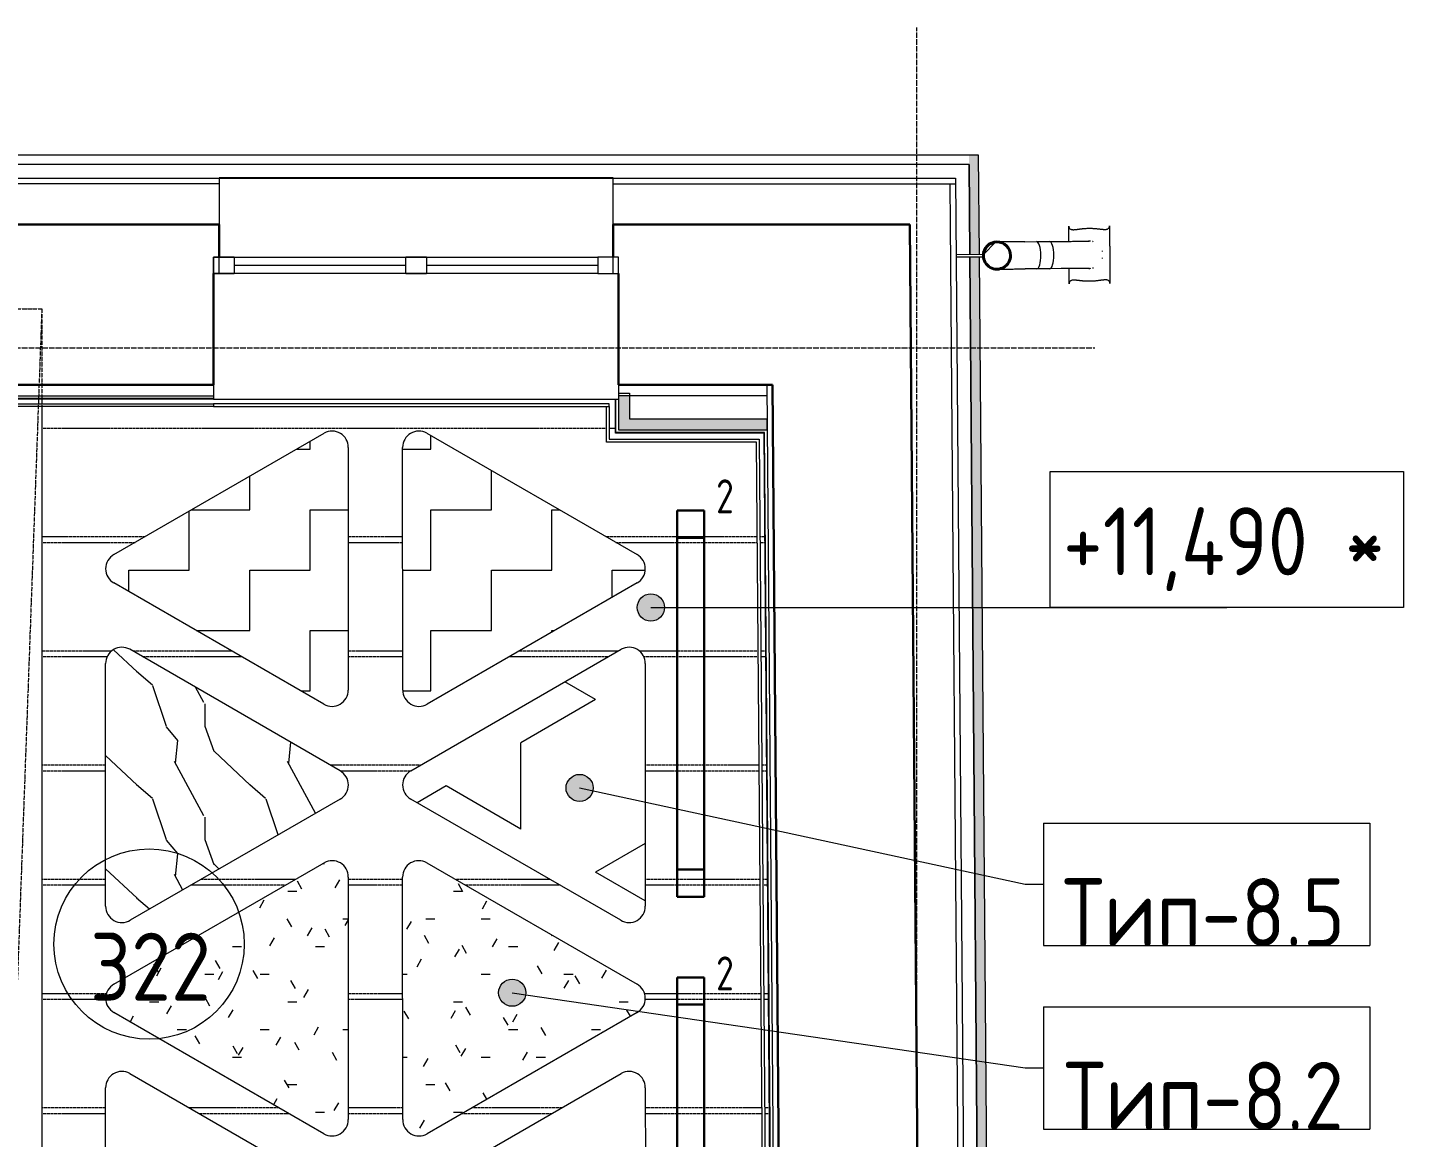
# Model space of a CAD drawing. Header units: millimetres. Extents: x -10438 to 68527, y -5058 to 44223.
# Drawn here: x 52078 to 57140, y 40141 to 44223 of the extents above; entities that cross this region are included whole.
import ezdxf

# ---------------------------------------------------------------- set-up
doc = ezdxf.new("R2010")
doc.units = ezdxf.units.MM
for name, pattern in [('ADSK_Линия сетки', [25, 20, -2.5, 0, -2.5]), ('ADSK_Штрих_ш3 п1_5', [4.5, 3, -1.5]), ('ADSK_Штрихпунктирная 2 точки_ш15 п1_5 п1_5 п1_5', [19.5, 15, -1.5, 0, -1.5, 0, -1.5])]:
    doc.linetypes.add(name, pattern=pattern)
for name, color, linetype, lineweight in [('_ Окна', 7, 'Continuous', 9), ('Аннотация', 7, 'Continuous', 20), ('Каркас', 7, 'Continuous', 18), ('Марки', 7, 'Continuous', 20), ('Марки помещений', 7, 'Continuous', 20), ('Обобщенные модели', 7, 'Continuous', 18), ('Окна', 7, 'Continuous', 9), ('Оси', 7, 'Continuous', 9), ('Отметки', 7, 'Continuous', 9), ('Потолки', 7, 'Continuous', 9), ('Потолки штриховка', 7, 'Continuous', 9), ('Стены внутренние', 7, 'Continuous', 18), ('Стены наружные', 7, 'Continuous', 18), ('Стены несущие', 7, 'Continuous', 30), ('Стены отделка', 7, 'Continuous', 30), ('Стены штриховка', 7, 'Continuous', 9), ('Стены штриховка поверхности', 7, 'Continuous', 18)]:
    doc.layers.add(name, color=color, linetype=linetype, lineweight=lineweight)
doc.layers.add('Линии', color=7, linetype='Continuous', lineweight=9, true_color=0x00a600)
doc.styles.add('GOST Common_1', font='GOST_Common.ttf', dxfattribs={"width": 0.9, "height": 250})
doc.styles.add('GOST Common_2', font='GOST_Common.ttf', dxfattribs={"width": 0.9, "height": 250})
doc.styles.add('GOST Common_4', font='GOST_Common.ttf', dxfattribs={"width": 0.8, "height": 350})
doc.styles.add('GOST Common_B', font='', dxfattribs={"width": 0.9, "height": 250})
doc.styles.get('GOST Common_B').set_extended_font_data('GOST Common', bold=True)
pattern_1 = [(0, (0, 0), (406.4, 101.6), [33.528, -271.272, 33.528, -271.272, -1625.6]), (0, (0, 0), (406.4, 101.6), [-609.6, 33.528, -576.072, 33.528, -271.272, -711.2]), (0, (0, 0), (406.4, 101.6), [-1524, 33.528, -169.672, 33.528, -474.472]), (120, (152.4, 50.8), (-291.18818, 301.15272), [33.528, -271.272, 33.528, -271.272, -1625.6]), (120, (152.4, 50.8), (-291.18818, 301.15272), [-609.6, 33.528, -576.072, 33.528, -271.272, -711.2]), (120, (152.4, 50.8), (-291.18818, 301.15272), [-1524, 33.528, -169.672, 33.528, -474.472]), (240, (203.2, 254), (-115.21182, -402.75272), [33.528, -271.272, 33.528, -271.272, -1625.6]), (240, (203.2, 254), (-115.21182, -402.75272), [-609.6, 33.528, -576.072, 33.528, -271.272, -711.2]), (240, (203.2, 254), (-115.21182, -402.75272), [-1524, 33.528, -169.672, 33.528, -474.472])]
pattern_2 = [(0, (0, 0), (222.25, 222.25), [222.25, -222.25]), (90, (222.25, 0), (-222.25, 222.25), [222.25, -222.25])]

# ---------------------------------------------------------------- blocks, each defined once
blk = doc.blocks.new('Водосток - Тип 1 _карниз больше 490мм_-5171559-План потолков 3-го этажа')
at = {"layer": 'Обобщенные модели', "lineweight": 9}
h = blk.add_hatch(dxfattribs=at)
h.set_pattern_fill('FP_10', color=256, style=0, pattern_type=2)
h.set_pattern_definition([(134.537, (43058.06, -55833.66), (-106.91965, -105.20546), [])])
h.paths.add_polyline_path([(173.7, 148.9), (173.5, 171.6), (164.1, 191.2), (144.7, 205.5), (125, 210), (103.3, 205), (85.9, 191.2), (76.3, 171.1), (76.3, 148.9), (85.9, 128.8), (103.3, 115), (125, 110), (146.7, 115), (164.1, 128.8), (173.6, 148.5)])
at = {"layer": 'Обобщенные модели'}
for p, q in [((18.8, 575), (24.9, 575)), ((225.1, 575), (231.2, 575)), ((24.9, 425), (18.8, 425)), ((231.2, 425), (225.1, 425)), ((75, 353.8), (75, 396.4)), ((175, 396.4), (175, 353.8)), ((75, 306.2), (75, 353.8)), ((75, 263.6), (75, 306.2)), ((175, 353.8), (175, 306.2)), ((175, 306.2), (175, 263.6)), ((120, 10), (120, 109.1)), ((130, 109.1), (130, 10))]:
    blk.add_line(p, q, dxfattribs=at)
at = {"layer": 'Обобщенные модели', "flags": 128}
for points in [[(75, 396.4), (75, 402), (75, 407.6), (75, 413.1), (75, 418.5), (75, 423.8), (75, 428.9), (75, 434), (75, 438.9), (75, 443.6), (75, 448.2), (75, 452.7), (75, 457), (75, 461.1), (75, 465.1), (75, 468.8), (75, 472.4), (75, 475.7), (75, 478.9), (75, 481.9), (75, 484.6), (75, 487.2), (75, 489.5), (75, 491.6), (75, 493.4), (75, 495.1), (75, 496.5), (75, 497.7), (75, 498.6), (75, 499.3), (75, 499.8), (75, 500), (75, 500)], [(175, 500), (175, 499.9), (175, 499.5), (175, 498.9), (175, 498.1), (175, 497), (175, 495.7), (175, 494.2), (175, 492.4), (175, 490.4), (175, 488.2), (175, 485.7), (175, 483), (175, 480.2), (175, 477.1), (175, 473.8), (175, 470.3), (175, 466.6), (175, 462.8), (175, 458.7), (175, 454.5), (175, 450.1), (175, 445.6), (175, 440.9), (175, 436), (175, 431), (175, 425.9), (175, 420.7), (175, 415.4), (175, 409.9), (175, 404.4), (175, 398.7), (175, 396.4)], [(75, 263.6), (75, 258), (75, 252.4), (75, 246.9), (75, 241.5), (75, 236.2), (75, 231.1), (75, 226), (75, 221.1), (75, 216.4), (75, 211.8), (75, 207.3), (75, 203), (75, 198.9), (75, 194.9), (75, 191.2), (75, 187.6), (75, 184.3), (75, 181.1), (75, 178.1), (75, 175.4), (75, 173)], [(175, 173), (175, 174.3), (175, 177), (175, 179.8), (175, 182.9), (175, 186.2), (175, 189.7), (175, 193.4), (175, 197.2), (175, 201.3), (175, 205.5), (175, 209.9), (175, 214.4), (175, 219.1), (175, 224), (175, 229), (175, 234.1), (175, 239.3), (175, 244.6), (175, 250.1), (175, 255.6), (175, 261.3), (175, 263.6)]]:
    blk.add_lwpolyline(points, dxfattribs=at)
at = {"layer": 'Обобщенные модели'}
for centre, radius, start, end in [((125, 500), 50, 163.3249, 166.6752), ((125, 500), 50, 103.3248, 106.6752), ((125, 500), 50, 73.3248, 76.6752), ((125, 500), 50, 13.3248, 16.6751), ((125, 500), 50, 174.5444, 183.3856), ((125, 500), 50, 356.7269, 5.4556), ((125, 160), 52, 90, 270), ((125, 160), 52, 270, 90)]:
    blk.add_arc(centre, radius, start, end, dxfattribs=at)
at = {"layer": 'Обобщенные модели', "lineweight": 40}
for start, end in [(90, 270), (270, 90)]:
    blk.add_arc((125, 160), 50, start, end, dxfattribs=at)
at = {"layer": 'Обобщенные модели'}
for centre, major_axis, start_param, end_param in [((125, 353.8), (50, 0), 1.570796, 3.141593), ((125, 353.8), (-50, 0), 4.712389, 6.283185), ((125, 353.8), (50, 0), 0, 1.570796), ((125, 353.8), (-50, 0), 3.141593, 4.712389), ((125, 306.2), (50, 0), 1.570796, 3.141593), ((125, 306.2), (-50, 0), 4.712389, 6.283185), ((125, 306.2), (50, 0), 0, 1.570796), ((125, 306.2), (-50, 0), 3.141593, 4.712389)]:
    blk.add_ellipse(centre, major_axis=major_axis, ratio=0.309017, start_param=start_param, end_param=end_param, dxfattribs=at)
for points, knots in [([(18.8, 425), (21.1, 425), (25.1, 425.7), (28.9, 428.6), (30.8, 432.1), (31.6, 434.9), (32, 437.4), (32.1, 439.4), (32.2, 441.5), (32.2, 443.8), (32.1, 446.2), (31.9, 448.7), (31.6, 451.4), (31.3, 454.1), (31, 457), (30.6, 459.9), (30.2, 462.9), (29.8, 466), (29.4, 469.2), (29, 472.4), (28.7, 475.7), (28.3, 480.2), (27.8, 485.9), (27.4, 495.3), (27.4, 504.8), (27.8, 514.1), (28.3, 519.8), (28.7, 524.3), (29, 527.6), (29.4, 530.8), (29.8, 534), (30.2, 537.1), (30.6, 540.1), (31, 543.1), (31.3, 545.9), (31.6, 548.6), (31.9, 551.3), (32.1, 553.8), (32.2, 556.2), (32.2, 558.5), (32.1, 560.6), (32, 562.7), (31.6, 565.1), (30.8, 567.9), (28.9, 571.5), (25.1, 574.3), (21.1, 575), (18.8, 575)], [-1, -1, -1, -1, -0.941176, -0.882353, -0.852941, -0.823529, -0.808824, -0.794118, -0.779412, -0.764706, -0.75, -0.735294, -0.720588, -0.705882, -0.691176, -0.676471, -0.661765, -0.647059, -0.632353, -0.617647, -0.602941, -0.588235, -0.558824, -0.529412, -0.470588, -0.441176, -0.411765, -0.397059, -0.382353, -0.367647, -0.352941, -0.338235, -0.323529, -0.308824, -0.294118, -0.279412, -0.264706, -0.25, -0.235294, -0.220588, -0.205882, -0.191176, -0.176471, -0.147059, -0.117647, -0.058824, 0, 0, 0, 0]), ([(18.8, 575), (22.1, 575), (28.9, 575), (39.4, 575), (48.4, 575), (56, 575), (60.8, 575), (64.9, 575), (67.9, 575), (71, 575), (74.3, 575), (77.6, 575), (81, 575), (83.9, 575), (86.4, 575), (88.2, 575), (90.2, 575), (92.8, 575), (96.1, 575), (99.6, 575), (102.5, 575), (104.8, 575), (107.1, 575), (110.3, 575), (116, 575), (121.3, 575), (125, 575)], [-1, -1, -1, -1, -0.875, -0.75, -0.625, -0.5625, -0.5, -0.46875, -0.4375, -0.40625, -0.375, -0.34375, -0.3125, -0.28125, -0.265625, -0.25, -0.234375, -0.21875, -0.1875, -0.15625, -0.140625, -0.125, -0.109375, -0.09375, -0.0625, 0, 0, 0, 0]), ([(125, 575), (128.7, 575), (134, 575), (139.7, 575), (142.9, 575), (145.2, 575), (147.5, 575), (150.4, 575), (153.9, 575), (157.2, 575), (159.8, 575), (161.8, 575), (163.6, 575), (166.1, 575), (169, 575), (172.4, 575), (175.7, 575), (179, 575), (182.1, 575), (185.1, 575), (189.2, 575), (194, 575), (201.6, 575), (210.6, 575), (221.1, 575), (227.9, 575), (231.2, 575)], [-1, -1, -1, -1, -0.9375, -0.90625, -0.890625, -0.875, -0.859375, -0.84375, -0.8125, -0.78125, -0.765625, -0.75, -0.734375, -0.71875, -0.6875, -0.65625, -0.625, -0.59375, -0.5625, -0.53125, -0.5, -0.4375, -0.375, -0.25, -0.125, 0, 0, 0, 0]), ([(231.2, 575), (228.9, 575), (224.9, 574.3), (221.1, 571.4), (219.2, 567.9), (218.4, 565.1), (218, 562.6), (217.9, 560.6), (217.8, 558.5), (217.8, 556.2), (217.9, 553.8), (218.1, 551.3), (218.4, 548.6), (218.7, 545.9), (219, 543), (219.4, 540.1), (219.8, 537.1), (220.2, 534), (220.6, 530.8), (221, 527.6), (221.3, 524.3), (221.7, 519.8), (222.2, 514.1), (222.6, 504.7), (222.6, 495.2), (222.2, 485.9), (221.7, 480.2), (221.3, 475.7), (221, 472.4), (220.6, 469.2), (220.2, 466), (219.8, 462.9), (219.4, 459.9), (219, 456.9), (218.7, 454.1), (218.4, 451.4), (218.1, 448.7), (217.9, 446.2), (217.8, 443.8), (217.8, 441.5), (217.9, 439.4), (218, 437.3), (218.4, 434.9), (219.2, 432.1), (221.1, 428.5), (224.9, 425.7), (228.9, 425), (231.2, 425)], [-1, -1, -1, -1, -0.941176, -0.882353, -0.852941, -0.823529, -0.808824, -0.794118, -0.779412, -0.764706, -0.75, -0.735294, -0.720588, -0.705882, -0.691176, -0.676471, -0.661765, -0.647059, -0.632353, -0.617647, -0.602941, -0.588235, -0.558824, -0.529412, -0.470588, -0.441176, -0.411765, -0.397059, -0.382353, -0.367647, -0.352941, -0.338235, -0.323529, -0.308824, -0.294118, -0.279412, -0.264706, -0.25, -0.235294, -0.220588, -0.205882, -0.191176, -0.176471, -0.147059, -0.117647, -0.058824, 0, 0, 0, 0]), ([(74.3, 425), (73.2, 425), (71, 425), (67.9, 425), (64.9, 425), (60.8, 425), (56, 425), (48.4, 425), (39.4, 425), (28.9, 425), (22.1, 425), (18.8, 425)], [-0.625, -0.625, -0.625, -0.625, -0.59375, -0.5625, -0.53125, -0.5, -0.4375, -0.375, -0.25, -0.125, 0, 0, 0, 0]), ([(231.2, 425), (227.9, 425), (221.1, 425), (210.6, 425), (201.6, 425), (194, 425), (189.2, 425), (185.1, 425), (182.1, 425), (179, 425), (176.8, 425), (175.7, 425)], [-1, -1, -1, -1, -0.875, -0.75, -0.625, -0.5625, -0.5, -0.46875, -0.4375, -0.40625, -0.375, -0.375, -0.375, -0.375])]:
    blk.add_open_spline(points, degree=3, knots=knots, dxfattribs=at)
blk = doc.blocks.new('окна_rehau_двупольное_2_фрамуги - 1490х2400 и 2410 _нов_ ок8-V9-План потолков 3-го этажа')
at = {"layer": '_ Окна', "lineweight": 18}
for p, q in [((-745, 115), (-745, 175)), ((-745, 175), (-669, 175)), ((-669, 175), (-669, 115)), ((-38, 115), (-38, 175)), ((-38, 175), (38, 175)), ((38, 175), (38, 115)), ((669, 175), (669, 115)), ((745, 175), (669, 175)), ((745, 115), (745, 175)), ((-669, 115), (-745, 115)), ((38, 115), (-38, 115)), ((669, 115), (745, 115))]:
    blk.add_line(p, q, dxfattribs=at)
at = {"layer": '_ Окна'}
for p, q in [((-725, 115), (-725, 175)), ((725, 115), (725, 175)), ((-669, 145), (-38, 145)), ((38, 145), (669, 145))]:
    blk.add_line(p, q, dxfattribs=at)
at = {"layer": 'Окна'}
for p, q in [((-745, 175), (-745, 115)), ((-669, 175), (-745, 175)), ((-669, 175), (-38, 175)), ((38, 175), (-38, 175)), ((38, 175), (669, 175)), ((745, 175), (669, 175)), ((745, 115), (745, 175)), ((-745, 115), (-669, 115)), ((-38, 115), (-669, 115)), ((-38, 115), (38, 115)), ((669, 115), (38, 115)), ((669, 115), (745, 115))]:
    blk.add_line(p, q, dxfattribs=at)
blk = doc.blocks.new('ADSK_Марка_Помещение_ОдноЗначение - Номер-159740-План потолков 3-го этажа')
at = {"layer": 'Марки помещений'}
blk.add_circle((0, 0), 3.5, dxfattribs=at)
blk = doc.blocks.new('Высотные отметки - Рамка-12095-План потолков 3-го этажа')
at = {"layer": 'Аннотация'}
for p, q in [((-6.5, 0), (-6.5, 5)), ((-6.5, 5), (6.5, 5)), ((6.5, 5), (6.5, 0)), ((6.5, 0), (-6.5, 0))]:
    blk.add_line(p, q, dxfattribs=at)
blk = doc.blocks.new('ADSK_Марка_Потолок - ADSK_Марка и Смещение от уровня-155896-План потолков 3-го этажа')
at = {"layer": 'Марки'}
for p, q in [((-6, 4.5), (-6, 0)), ((-6, 4.5), (6, 4.5)), ((6, 4.5), (6, 0)), ((-6, 0), (6, 0))]:
    blk.add_line(p, q, dxfattribs=at)

msp = doc.modelspace()

# ---------------------------------------------------------------- hatches: boundary and pattern name
at = {"layer": 'Марки'}
h = msp.add_hatch(color=256, dxfattribs=at)
edge = h.paths.add_edge_path()
edge.add_arc((54109.299, 41426.578), 50, 0, 360)
h = msp.add_hatch(color=256, dxfattribs=at)
edge = h.paths.add_edge_path()
edge.add_arc((53861.262, 40673.608), 50, 0, 360)
at = {"layer": 'Отметки'}
h = msp.add_hatch(color=256, dxfattribs=at)
edge = h.paths.add_edge_path()
edge.add_arc((54371.638, 42090.231), 50, 0, 360)
at = {"layer": 'Потолки штриховка', "lineweight": 18}
h = msp.add_hatch(dxfattribs=at)
h.set_pattern_fill('FP_59', color=256, style=0, pattern_type=2)
h.set_pattern_definition(pattern_2)
h.paths.add_polyline_path([(53198.463, 41726.569), (53213.95, 41728.727), (53228.473, 41734.889), (53240.716, 41744.378), (53250.192, 41756.816), (53256.146, 41771.274), (53258.176, 41786.777), (53258.359, 42678.812), (53256.364, 42694.158), (53250.509, 42708.482), (53241.186, 42720.832), (53226.42, 42731.504), (53210.93, 42737.088), (53199.497, 42738.795), (53184.116, 42737.088), (53169.684, 42731.504), (52395.664, 42284.8), (52384.444, 42276.419), (52375.461, 42265.678), (52369.212, 42253.147), (52366.038, 42239.509), (52366.111, 42225.507), (52369.427, 42211.903), (52375.806, 42199.438), (52384.901, 42188.791), (52396.216, 42180.542), (53168.437, 41734.306), (53182.944, 41728.471)])
h = msp.add_hatch(dxfattribs=at)
h.set_pattern_fill('FP_65', color=256, style=0, pattern_type=2)
h.set_pattern_definition(pattern_2)
h.paths.add_polyline_path([(53518.193, 41726.569), (53533.713, 41728.471), (53548.219, 41734.306), (54320.985, 42180.939), (54331.756, 42188.791), (54341.196, 42200.113), (54347.23, 42211.903), (54350.546, 42225.507), (54350.619, 42239.509), (54347.445, 42253.147), (54340.85, 42266.091), (54332.213, 42276.419), (54320.441, 42285.099), (53546.972, 42731.504), (53532.54, 42737.088), (53516.403, 42738.682), (53501.855, 42736.51), (53487.644, 42730.387), (53475.471, 42720.832), (53466.147, 42708.482), (53460.293, 42694.158), (53458.297, 42678.812), (53459.564, 41778.504), (53460.511, 41771.274), (53466.465, 41756.816), (53475.94, 41744.378), (53489.473, 41734.306), (53504.544, 41728.471)])
h = msp.add_hatch(dxfattribs=at)
h.set_pattern_fill('FP_48', color=256, style=0, pattern_type=2)
h.set_pattern_definition([(108.435, (108.29, 0), (-416.50086, 832.99954), [158.05, -1159.038]), (139.399, (58.31, 149.94), (-2499.010644, 2082.486787), [76.799, -3763.143]), (136.848, (416.5, 199.92), (-6247.5402574, 5830.957739), [182.691, -8951.868]), (109.983, (283.22, 324.87), (-1249.49393, 3332.002656), [97.5, -4777.508]), (90, (249.9, 0), (-416.5, 416.5), [83.3, -333.2]), (118.443, (249.9, 83.3), (2915.5071394, -5414.4962996), [227.365, -11140.87]), (84.289, (141.61, 283.22), (-416.5263, -3748.496867), [83.716, -4102.058]), (129.806, (149.94, 366.52), (1666.01521, -2082.48651), [65.059, -3187.91])])
h.paths.add_polyline_path([(52429.749, 40931.768), (52448.055, 40936.369), (52456.327, 40940.056), (53228.632, 41385.773), (53241.016, 41395.329), (53250.509, 41407.762), (53256.466, 41422.227), (53258.359, 41438.654), (53256.418, 41453.245), (53250.417, 41467.691), (53240.886, 41480.094), (53228.159, 41489.794), (52454.31, 41936.573), (52439.878, 41942.145), (52424.5, 41943.841), (52409.2, 41941.549), (52394.995, 41935.422), (52382.828, 41925.865), (52371.989, 41909.794), (52367.659, 41899.194), (52365.664, 41883.852), (52365.664, 40991.629), (52367.301, 40977.709), (52372.123, 40964.549), (52379.866, 40952.866), (52390.109, 40943.299), (52402.292, 40936.369), (52415.75, 40932.454)])
h = msp.add_hatch(dxfattribs=at)
h.set_pattern_fill('STARS', color=256, scale=100, angle=90, style=0)
h.paths.add_polyline_path([(54286.908, 40931.768), (54300.907, 40932.454), (54314.365, 40936.369), (54326.548, 40943.299), (54336.79, 40952.866), (54344.534, 40964.549), (54349.355, 40977.709), (54350.993, 40991.629), (54350.993, 41883.852), (54348.998, 41899.194), (54343.147, 41913.516), (54333.828, 41925.865), (54318.994, 41936.573), (54303.483, 41942.145), (54292.157, 41943.841), (54275.237, 41941.549), (54262.347, 41936.573), (53488.024, 41489.675), (53475.771, 41480.094), (53466.24, 41467.691), (53460.239, 41453.245), (53458.297, 41436.802), (53460.191, 41422.227), (53466.24, 41407.642), (53475.771, 41395.229), (53488.11, 41385.724), (54268.601, 40936.369), (54273.132, 40934.349)])
h = msp.add_hatch(dxfattribs=at)
h.set_pattern_fill('FP_64', color=256, style=0, pattern_type=2)
h.set_pattern_definition(pattern_1)
h.paths.add_polyline_path([(53198.463, 40146.817), (53213.95, 40148.975), (53228.358, 40155.048), (53240.716, 40164.626), (53250.192, 40177.064), (53256.146, 40191.521), (53258.176, 40207.025), (53258.359, 41099.06), (53256.364, 41114.406), (53250.509, 41128.73), (53241.186, 41141.08), (53226.42, 41151.752), (53210.93, 41157.336), (53199.497, 41159.042), (53184.116, 41157.336), (53169.684, 41151.752), (52395.664, 40705.048), (52384.444, 40696.667), (52375.461, 40685.926), (52368.374, 40669.794), (52366.038, 40659.757), (52366.111, 40645.755), (52369.427, 40632.151), (52375.806, 40619.686), (52384.901, 40609.039), (52396.216, 40600.79), (53168.437, 40154.553), (53182.944, 40148.719)])
h = msp.add_hatch(dxfattribs=at)
h.set_pattern_fill('FP_64', color=256, style=0, pattern_type=2)
h.set_pattern_definition(pattern_1)
h.paths.add_polyline_path([(53518.193, 40146.817), (53533.713, 40148.719), (53548.219, 40154.553), (54320.985, 40601.187), (54331.756, 40609.039), (54340.85, 40619.686), (54347.23, 40632.151), (54350.567, 40649.794), (54350.546, 40660.071), (54347.23, 40673.826), (54340.85, 40686.339), (54332.213, 40696.667), (54320.441, 40705.347), (53546.972, 41151.752), (53532.54, 41157.336), (53516.403, 41158.929), (53501.855, 41156.758), (53487.644, 41150.635), (53475.471, 41141.08), (53466.147, 41128.73), (53460.293, 41114.406), (53458.297, 41099.06), (53458.481, 40207.025), (53460.511, 40191.521), (53466.465, 40177.064), (53475.94, 40164.626), (53489.473, 40154.553), (53504.544, 40148.719)])
at = {"layer": 'Стены внутренние'}
for points in [[(54267.412, 42783.805), (54292.738, 42783.805), (54292.738, 42868.805), (54253.738, 42868.805), (54252.738, 42783.805)], [(54798.306, 42743.805), (54798.306, 42783.805), (54252.738, 42783.805), (54252.738, 42743.805), (54789.842, 42743.805)]]:
    msp.add_hatch(color=256, dxfattribs=at).paths.add_polyline_path(points)
at = {"layer": 'Стены штриховка поверхности', "true_color": 0xfbfbf4}
h = msp.add_hatch(color=7, dxfattribs=at)
h.paths.add_polyline_path([(55865.407, 8039.429), (55860.225, 8611.951), (55825.842, 8610.945), (55830.464, 8039.429)])
h.paths.add_polyline_path([(55825.755, 8621.673), (55860.705, 8622.077), (55793.528, 16945.408), (55758.535, 16944.397), (55825.753, 8621.907)])
h.paths.add_polyline_path([(55758.449, 16955.125), (55793.446, 16955.529), (55664.47, 32935.907), (55629.478, 32934.893), (55758.447, 16955.358)])
h.paths.add_polyline_path([(55629.391, 32945.623), (55664.389, 32946.025), (55580.186, 43378.98), (55545.193, 43377.965), (55629.389, 32945.854)])
h.paths.add_polyline_path([(55545.106, 43388.696), (55580.104, 43389.096), (55577.16, 43753.805), (55542.159, 43753.805), (55545.104, 43388.926)])

# ---------------------------------------------------------------- linework, layer by layer
at = {"layer": 'Каркас', "color": 8, "linetype": 'ADSK_Штрих_ш3 п1_5', "lineweight": 9, "true_color": 0x808080}
for p, q in [((52130.844, 42856.805), (52130.844, 42838.805)), ((52130.844, 42828.805), (52130.844, 36999.856)), ((52130.844, 42749.794), (54207.738, 42749.794)), ((54217.738, 42749.794), (54240.844, 42749.794)), ((54798.306, 42749.794), (54799.713, 42749.794)), ((52508.282, 42349.794), (52130.844, 42349.794)), ((52130.844, 42329.794), (52473.627, 42329.794)), ((53258.288, 42329.794), (53458.369, 42329.794)), ((53458.365, 42349.794), (53258.292, 42349.794)), ((54762.947, 42349.794), (54208.347, 42349.794)), ((54243, 42329.794), (54763.109, 42329.794)), ((54791.081, 42349.794), (54772.947, 42349.794)), ((54773.109, 42329.794), (54791.249, 42329.794)), ((52387.83, 41929.794), (52130.844, 41929.794)), ((52830.141, 41929.794), (52466.051, 41929.794)), ((53458.451, 41929.794), (53258.205, 41929.794)), ((54250.601, 41929.794), (53886.516, 41929.794)), ((54766.344, 41929.794), (54328.827, 41929.794)), ((54794.345, 41929.794), (54776.344, 41929.794)), ((52130.844, 41909.794), (52371.989, 41909.794)), ((52500.692, 41909.794), (52864.751, 41909.794)), ((53258.201, 41909.794), (53458.455, 41909.794)), ((53851.906, 41909.794), (54215.947, 41909.794)), ((54344.667, 41909.794), (54766.505, 41909.794)), ((54776.506, 41909.794), (54794.506, 41909.794)), ((52365.664, 41509.794), (52130.844, 41509.794)), ((53522.856, 41509.794), (53193.518, 41509.794)), ((54769.741, 41509.794), (54350.993, 41509.794)), ((54797.741, 41509.794), (54779.741, 41509.794)), ((52130.844, 41489.794), (52365.664, 41489.794)), ((53228.076, 41489.794), (53488.225, 41489.794)), ((54350.993, 41489.794), (54769.902, 41489.794)), ((54779.903, 41489.794), (54797.903, 41489.794)), ((52365.664, 41089.794), (52130.844, 41089.794)), ((52130.844, 41069.794), (52365.664, 41069.794)), ((52681.127, 41069.794), (53027.673, 41069.794)), ((53062.327, 41089.794), (52715.782, 41089.794)), ((53258.353, 41069.794), (53458.303, 41069.794)), ((53458.299, 41089.794), (53258.358, 41089.794)), ((54000.875, 41089.794), (53654.325, 41089.794)), ((53688.978, 41069.794), (54035.53, 41069.794)), ((54773.137, 41089.794), (54350.993, 41089.794)), ((54350.993, 41069.794), (54773.299, 41069.794)), ((54801.138, 41089.794), (54783.138, 41089.794)), ((54783.299, 41069.794), (54801.3, 41069.794)), ((52368.374, 40669.794), (52130.844, 40669.794)), ((52130.844, 40649.794), (52366.09, 40649.794)), ((53258.267, 40649.794), (53458.39, 40649.794)), ((53458.386, 40669.794), (53258.271, 40669.794)), ((54776.534, 40669.794), (54348.283, 40669.794)), ((54350.567, 40649.794), (54776.696, 40649.794)), ((54804.535, 40669.794), (54786.535, 40669.794)), ((54786.696, 40649.794), (54804.697, 40649.794)), ((52365.64, 40249.794), (52130.844, 40249.794)), ((53003.622, 40249.794), (52674.412, 40249.794)), ((53458.472, 40249.794), (53258.185, 40249.794)), ((54042.244, 40249.794), (53713.035, 40249.794)), ((54779.931, 40249.794), (54351.017, 40249.794)), ((54807.932, 40249.794), (54789.931, 40249.794)), ((52130.844, 40229.794), (52365.633, 40229.794)), ((52709.067, 40229.794), (53038.232, 40229.794)), ((53258.181, 40229.794), (53458.476, 40229.794)), ((53678.425, 40229.794), (54007.59, 40229.794)), ((54351.024, 40229.794), (54780.093, 40229.794)), ((54790.093, 40229.794), (54808.094, 40229.794))]:
    msp.add_line(p, q, dxfattribs=at)
at = {"layer": 'Линии', "color": 7, "linetype": 'ADSK_Штрихпунктирная 2 точки_ш15 п1_5 п1_5 п1_5'}
for p, q in [((51900.844, 43188.805), (52130.844, 43188.805)), ((52130.844, 43188.805), (51900.844, 36872.606)), ((52130.844, 43188.805), (52130.844, 36872.606))]:
    msp.add_line(p, q, dxfattribs=at)
at = {"layer": 'Линии', "color": 1, "lineweight": 30, "true_color": 0xff0000}
for p, q in [((54467.985, 42446.751), (54567.985, 42446.751)), ((54467.985, 41026.751), (54467.985, 42446.751)), ((54567.985, 42446.751), (54567.985, 41026.751)), ((54467.985, 42346.751), (54567.985, 42346.751)), ((54567.985, 41126.751), (54467.985, 41126.751)), ((54567.985, 41026.751), (54467.985, 41026.751))]:
    msp.add_line(p, q, dxfattribs=at)
at = {"layer": 'Линии', "color": 5, "lineweight": 30, "true_color": 0x0000ff}
for p, q in [((54467.985, 40729.938), (54567.985, 40729.938)), ((54467.985, 39309.938), (54467.985, 40729.938)), ((54567.985, 40729.938), (54567.985, 39309.938)), ((54467.985, 40629.938), (54567.985, 40629.938))]:
    msp.add_line(p, q, dxfattribs=at)
at = {"layer": 'Марки'}
for p, q in [((54109.299, 41426.578), (55748.117, 41072.239)), ((55748.117, 41072.239), (55815.949, 41072.239)), ((53861.262, 40673.608), (55748.117, 40397.239)), ((55748.117, 40397.239), (55815.949, 40397.239))]:
    msp.add_line(p, q, dxfattribs=at)
for centre in [(54109.299, 41426.578), (53861.262, 40673.608)]:
    msp.add_circle(centre, 50, dxfattribs=at)
at = {"layer": 'Оси', "linetype": 'ADSK_Линия сетки'}
for p, q in [((55349.565, -4258.205), (55349.565, 44222.998)), ((-9638.275, 43045), (56004.853, 43045))]:
    msp.add_line(p, q, dxfattribs=at)
at = {"layer": 'Отметки', "lineweight": 20}
msp.add_line((54371.638, 42090.231), (56490.257, 42090.231), dxfattribs=at)
at = {"layer": 'Отметки'}
msp.add_circle((54371.638, 42090.231), 50, dxfattribs=at)
at = {"layer": 'Потолки'}
for p, q in [((52130.844, 42856.805), (52130.844, 42838.805)), ((52130.844, 42828.805), (52130.844, 36999.856)), ((52395.664, 42284.8), (53169.684, 42731.504)), ((53546.972, 42731.504), (54320.993, 42284.8)), ((53258.359, 42678.812), (53258.176, 41786.777)), ((53458.481, 41786.777), (53458.297, 42678.812)), ((53168.437, 41734.306), (52396.216, 42180.542)), ((54320.441, 42180.542), (53548.219, 41734.306)), ((53228.547, 41489.741), (52454.31, 41936.573)), ((53488.11, 41489.741), (54262.347, 41936.573)), ((52365.664, 40991.629), (52365.664, 41883.852)), ((54350.993, 41883.852), (54350.993, 40991.629)), ((53228.632, 41385.773), (52456.327, 40940.056)), ((54260.33, 40940.056), (53488.024, 41385.773)), ((52395.664, 40705.048), (53169.684, 41151.752)), ((53546.972, 41151.752), (54320.993, 40705.048)), ((53258.359, 41099.06), (53258.176, 40207.025)), ((53458.481, 40207.025), (53458.297, 41099.06)), ((53168.437, 40154.553), (52396.216, 40600.79)), ((54320.441, 40600.79), (53548.219, 40154.553)), ((52454.31, 40376.82), (53229.793, 39929.27)), ((53486.864, 39929.27), (54262.347, 40376.82)), ((52365.368, 39431.583), (52365.664, 40324.1)), ((54350.993, 40324.1), (54351.288, 39431.583))]:
    msp.add_line(p, q, dxfattribs=at)
for centre, radius, start, end in [((53198.367, 42678.813), 59.992, 359.999485, 118.561872), ((53518.29, 42678.813), 59.992, 61.438128, 180.000515), ((52425.663, 42232.819), 60, 119.990313, 240.607303), ((54290.993, 42232.819), 60, 299.392697, 60.009687), ((52425.664, 41883.852), 60, 61.482202, 180), ((54290.993, 41883.852), 60, 0, 118.517798), ((53197.966, 41786.777), 60.21, 240.630823, 0.000001), ((53518.69, 41786.777), 60.21, 179.999999, 299.369177), ((53198.482, 41437.647), 60, 300.166508, 60.009687), ((53518.175, 41437.647), 60, 119.990313, 239.833492), ((53198.367, 41099.061), 59.992, 359.999485, 118.561872), ((53518.29, 41099.061), 59.992, 61.438128, 180.000515), ((52425.664, 40991.629), 60, 180, 300.733027), ((54290.993, 40991.629), 60, 239.266973, 0), ((52425.663, 40653.067), 60, 119.990313, 240.607303), ((54290.993, 40653.067), 60, 299.392697, 60.009687), ((52425.664, 40324.1), 60, 61.482202, 180), ((54290.993, 40324.1), 60, 0, 118.517798), ((53197.966, 40207.025), 60.21, 240.630823, 0.000001), ((53518.69, 40207.025), 60.21, 179.999999, 299.369177)]:
    msp.add_arc(centre, radius, start, end, dxfattribs=at)
at = {"layer": 'Стены внутренние'}
for p, q in [((54217.738, 42838.805), (52762.738, 42838.805)), ((52762.738, 42828.805), (54207.738, 42828.805)), ((54217.738, 42828.805), (54217.738, 42838.805))]:
    msp.add_line(p, q, dxfattribs=at)
at = {"layer": 'Стены наружные'}
for p, q in [((55577.16, 43753.805), (45176.852, 43753.823)), ((55580.106, 43388.809), (55577.16, 43753.805)), ((55541.901, 43718.805), (45211.854, 43718.805)), ((55544.572, 43388.522), (55541.901, 43718.805)), ((55542.442, 43718.805), (55545.107, 43388.526)), ((52782.666, 43669.805), (52782.666, 43668.805)), ((54232.263, 43669.805), (52782.666, 43669.805)), ((52782.738, 43668.805), (54232.738, 43668.805)), ((54232.263, 43669.805), (54232.263, 43668.805)), ((55629.032, 32945.45), (55544.648, 43379.041)), ((55545.184, 43379.044), (55629.392, 32945.453)), ((55664.391, 32945.736), (55580.184, 43379.202)), ((52762.738, 42856.805), (54240.738, 42856.805))]:
    msp.add_line(p, q, dxfattribs=at)
at = {"layer": 'Стены несущие'}
for p, q in [((52782.738, 43498.805), (51152.738, 43498.805)), ((52782.738, 43498.805), (52782.738, 43378.805)), ((55323.673, 43498.805), (54232.738, 43498.805)), ((54232.738, 43378.805), (54232.738, 43498.805)), ((55383.927, 36048.716), (55323.673, 43498.805)), ((52762.738, 43318.805), (52762.738, 42908.805)), ((54252.738, 42908.805), (54252.738, 43318.805)), ((51172.738, 42908.805), (52762.738, 42908.805)), ((54818.428, 42908.805), (54252.738, 42908.805)), ((54866.85, 36921.694), (54818.428, 42908.805))]:
    msp.add_line(p, q, dxfattribs=at)
at = {"layer": 'Стены отделка', "lineweight": 9}
for p, q in [((51152.738, 43668.805), (52782.738, 43668.805)), ((52782.738, 43668.805), (52782.738, 43498.805)), ((54232.738, 43668.805), (55492.303, 43668.805)), ((54232.738, 43498.805), (54232.738, 43668.805)), ((54233.738, 43648.805), (54232.738, 43648.805)), ((55473.678, 43498.805), (55472.464, 43648.805)), ((55492.303, 43668.805), (55553.921, 36050.091)), ((52762.738, 42908.805), (52762.738, 42856.805)), ((54252.738, 42908.805), (54252.738, 42743.805)), ((54252.738, 42878.805), (54292.738, 42878.805)), ((54292.738, 42878.805), (54292.738, 42783.805)), ((54798.172, 42908.805), (54798.172, 42868.805)), ((54798.428, 42908.643), (54818.428, 42908.805)), ((54798.428, 42908.643), (54846.686, 36941.828)), ((54818.428, 42908.805), (54866.681, 36942.575)), ((52762.738, 42856.805), (51172.738, 42856.805)), ((51172.738, 42838.805), (52762.738, 42838.805)), ((52762.738, 42828.805), (51172.738, 42828.805)), ((52762.738, 42838.805), (52762.738, 42828.805)), ((54207.738, 42698.805), (54207.738, 42828.805)), ((54207.738, 42828.805), (54217.738, 42828.805)), ((54217.738, 42828.805), (54217.738, 42708.805)), ((54240.738, 42733.805), (54240.738, 42856.805)), ((54240.738, 42856.805), (54252.738, 42856.805)), ((54798.172, 42868.805), (54252.738, 42868.805)), ((54292.738, 42783.805), (54798.306, 42783.805)), ((54798.306, 42783.805), (54798.306, 42743.805)), ((54787.858, 42731.805), (54242.738, 42731.805)), ((54252.738, 42743.805), (54799.762, 42743.805)), ((54834.362, 36981.911), (54787.858, 42731.805)), ((54760.124, 42698.805), (54207.738, 42698.805)), ((54217.738, 42708.805), (54770.044, 42708.805)), ((54806.586, 36954.095), (54760.124, 42698.805)), ((54770.044, 42708.805), (54816.587, 36954.028))]:
    msp.add_line(p, q, dxfattribs=at)
at = {"layer": 'Стены штриховка'}
for p, q in [((52782.738, 43648.805), (51183.738, 43648.805)), ((54233.738, 43648.805), (55492.465, 43648.805)), ((55533.922, 36049.93), (55473.678, 43498.805)), ((52762.738, 42858.805), (51172.738, 42858.805)), ((51203.738, 42868.805), (52762.738, 42868.805)), ((54242.738, 42731.805), (54242.738, 42856.805)), ((54789.842, 42733.805), (54240.738, 42733.805)), ((54240.738, 42731.805), (54240.738, 42733.805)), ((54242.738, 42731.805), (54240.738, 42731.805)), ((54836.362, 36981.898), (54789.842, 42733.805))]:
    msp.add_line(p, q, dxfattribs=at)

# ---------------------------------------------------------------- block references
at = {"layer": 'Марки', "xscale": 99.99999999999993, "yscale": 99.99999999999993, "zscale": 99.99999999999993}
for p in [(56415.949, 40847.239), (56415.949, 40172.239)]:
    msp.add_blockref('ADSK_Марка_Потолок - ADSK_Марка и Смещение от уровня-155896-План потолков 3-го этажа', p, dxfattribs=at)
at = {"layer": 'Марки помещений', "xscale": 99.99999999999993, "yscale": 99.99999999999993, "zscale": 99.99999999999993}
msp.add_blockref('ADSK_Марка_Помещение_ОдноЗначение - Номер-159740-План потолков 3-го этажа', (52525.455, 40852.616), dxfattribs=at)
at = {"layer": 'Обобщенные модели', "rotation": 270.4633818725631}
msp.add_blockref('Водосток - Тип 1 _карниз больше 490мм_-5171559-План потолков 3-го этажа', (55483.602, 43508.203), dxfattribs=at)
at = {"layer": 'Окна'}
msp.add_blockref('окна_rehau_двупольное_2_фрамуги - 1490х2400 и 2410 _нов_ ок8-V9-План потолков 3-го этажа', (53507.738, 43203.805), dxfattribs=at)
at = {"layer": 'Отметки', "lineweight": 20, "xscale": 99.99999999999993, "yscale": 99.99999999999993, "zscale": 99.99999999999993}
msp.add_blockref('Высотные отметки - Рамка-12095-План потолков 3-го этажа', (56490.257, 42090.231), dxfattribs=at)

# ---------------------------------------------------------------- texts
at = {"layer": 'Аннотация', "lineweight": 9, "char_height": 125, "width": 175.5, "attachment_point": 5, "line_spacing_factor": 1.022766, "style": 'GOST Common_4'}
for insert in [(54644.013, 42498.913), (54644.013, 40744.525)]:
    msp.add_mtext('\\pt180,360,540,720,900,1080,1260,1440,1620,1800,1980,2160,2340,2520,2700,2880,3060,3240,3420,3600,3780,3960,4140,4320,4500,4680,4860,5040,5220,5400,5580,5760;2 ', dxfattribs=dict(at, insert=insert))
at = {"layer": 'Марки', "lineweight": 9, "char_height": 250, "attachment_point": 5, "line_spacing_factor": 1.022766, "style": 'GOST Common_B'}
for s, insert, width in [('\\pt1143,2286,3429,4572,5715,6858,8001,9144,10287,11430,12573,13716,14859,16002,17145,18288,19431,20574,21717,22860,24003,25146,26289,27432,28575,29718,30861,32004,33147,34290,35433,36576;Тип-8.5', (56405.318, 40969.395), 1089.9), ('\\pt1143,2286,3429,4572,5715,6858,8001,9144,10287,11430,12573,13716,14859,16002,17145,18288,19431,20574,21717,22860,24003,25146,26289,27432,28575,29718,30861,32004,33147,34290,35433,36576;Тип-8.2', (56405.768, 40294.395), 1065.6)]:
    msp.add_mtext(s, dxfattribs=dict(at, insert=insert, width=width))
at = {"layer": 'Марки помещений', "lineweight": 9, "insert": (52530.398, 40769.034), "char_height": 250, "width": 488.7, "attachment_point": 5, "line_spacing_factor": 1.022766, "style": 'GOST Common_1'}
msp.add_mtext('\\pt450,900,1350,1800,2250,2700,3150,3600,4050,4500,4950,5400,5850,6300,6750,7200,7650,8100,8550,9000,9450,9900,10350,10800,11250,11700,12150,12600,13050,13500,13950,14400;322', dxfattribs=at)
at = {"layer": 'Отметки', "lineweight": 20, "insert": (55887.648, 42458.568), "char_height": 250, "width": 1418.02524, "attachment_point": 1, "line_spacing_factor": 1.022761, "style": 'GOST Common_2'}
msp.add_mtext('+11,490 *', dxfattribs=at)

doc.saveas('drawing.dxf')
